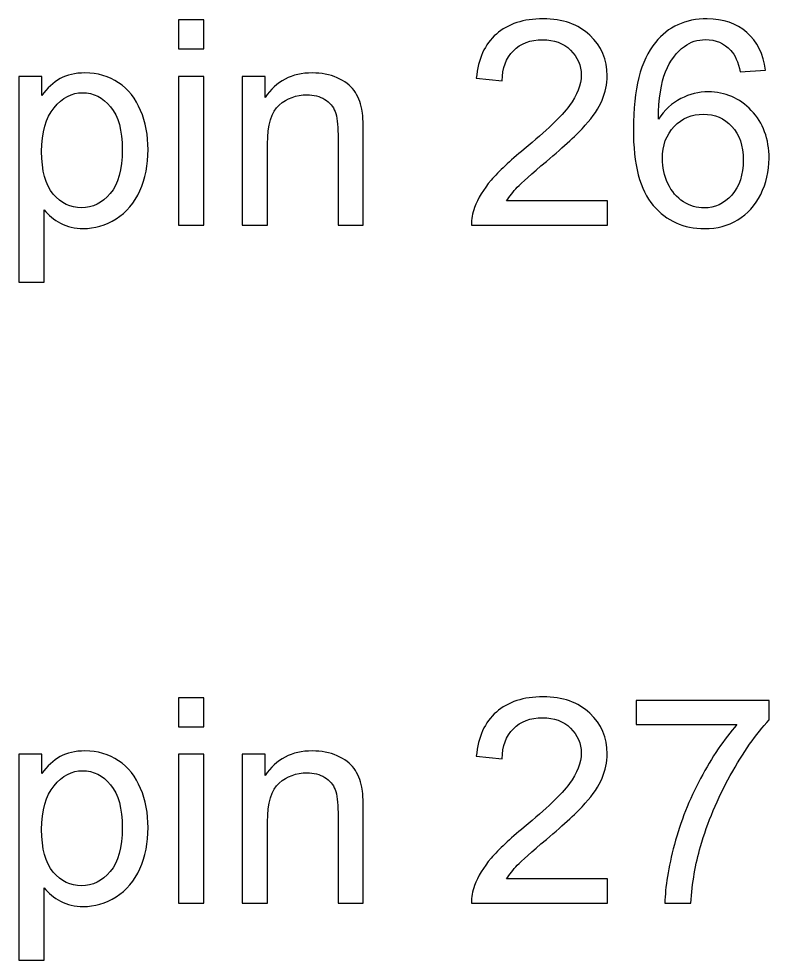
# Model space of a CAD drawing. Header units: centimetres. Extents: x -25.6 to 4.4, y -24.6 to -4.5.
# Drawn here: x -11.814 to -11.261, y -19.197 to -18.503 of the extents above; entities that cross this region are included whole.
import ezdxf

# ---------------------------------------------------------------- set-up
doc = ezdxf.new("R2010")
doc.units = ezdxf.units.CM
doc.header["$MEASUREMENT"] = 0
doc.layers.add('Layer 1', color=7, linetype='Continuous')

msp = doc.modelspace()

# ---------------------------------------------------------------- linework, layer by layer
at = {"layer": 'Layer 1', "color": 250}
for points, knots in [([(-11.69603, -18.52495), (-11.69603, -18.52495), (-11.69603, -18.50354), (-11.69603, -18.50354), (-11.69603, -18.50354), (-11.69603, -18.50354), (-11.6774, -18.50354), (-11.6774, -18.50354), (-11.6774, -18.50354), (-11.6774, -18.50354), (-11.6774, -18.52495), (-11.6774, -18.52495), (-11.6774, -18.52495), (-11.6774, -18.52495), (-11.69603, -18.52495), (-11.69603, -18.52495)], [0, 0, 0, 0, 0.25, 0.25, 0.25, 0.25, 0.5, 0.5, 0.5, 0.5, 0.75, 0.75, 0.75, 0.75, 1, 1, 1, 1]), ([(-11.37993, -18.63717), (-11.37993, -18.63717), (-11.37993, -18.65506), (-11.37993, -18.65506), (-11.37993, -18.65506), (-11.37993, -18.65506), (-11.48009, -18.65506), (-11.48009, -18.65506), (-11.48009, -18.65506), (-11.48023, -18.65058), (-11.47952, -18.64628), (-11.47794, -18.64215), (-11.47794, -18.64215), (-11.4754, -18.6353), (-11.47131, -18.6286), (-11.4657, -18.62197), (-11.4657, -18.62197), (-11.46005, -18.61537), (-11.45194, -18.60772), (-11.44135, -18.59904), (-11.44135, -18.59904), (-11.42488, -18.58553), (-11.41373, -18.57484), (-11.40795, -18.56693), (-11.40795, -18.56693), (-11.40216, -18.55907), (-11.39927, -18.55159), (-11.39927, -18.54457), (-11.39927, -18.54457), (-11.39927, -18.5372), (-11.40191, -18.53099), (-11.40717, -18.52591), (-11.40717, -18.52591), (-11.41246, -18.52086), (-11.41934, -18.51832), (-11.42781, -18.51832), (-11.42781, -18.51832), (-11.43677, -18.51832), (-11.44393, -18.521), (-11.44929, -18.5264), (-11.44929, -18.5264), (-11.45469, -18.53176), (-11.45741, -18.53921), (-11.45748, -18.5487), (-11.45748, -18.5487), (-11.45748, -18.5487), (-11.4766, -18.54676), (-11.4766, -18.54676), (-11.4766, -18.54676), (-11.47529, -18.53247), (-11.47035, -18.5216), (-11.46182, -18.51412), (-11.46182, -18.51412), (-11.45328, -18.50664), (-11.44178, -18.5029), (-11.42738, -18.5029), (-11.42738, -18.5029), (-11.41285, -18.5029), (-11.40135, -18.50696), (-11.39288, -18.51501), (-11.39288, -18.51501), (-11.38438, -18.52308), (-11.38015, -18.53307), (-11.38015, -18.54499), (-11.38015, -18.54499), (-11.38015, -18.55106), (-11.38138, -18.55702), (-11.38389, -18.56288), (-11.38389, -18.56288), (-11.38635, -18.56873), (-11.39048, -18.57491), (-11.39623, -18.58136), (-11.39623, -18.58136), (-11.40198, -18.58785), (-11.41154, -18.59674), (-11.42491, -18.60803), (-11.42491, -18.60803), (-11.43606, -18.61742), (-11.44322, -18.62377), (-11.4464, -18.62712), (-11.4464, -18.62712), (-11.44957, -18.63044), (-11.45218, -18.63379), (-11.45427, -18.63717), (-11.45427, -18.63717), (-11.45427, -18.63717), (-11.37993, -18.63717), (-11.37993, -18.63717)], [0, 0, 0, 0, 0.045455, 0.045455, 0.045455, 0.045455, 0.090909, 0.090909, 0.090909, 0.090909, 0.136364, 0.136364, 0.136364, 0.136364, 0.181818, 0.181818, 0.181818, 0.181818, 0.227273, 0.227273, 0.227273, 0.227273, 0.272727, 0.272727, 0.272727, 0.272727, 0.318182, 0.318182, 0.318182, 0.318182, 0.363636, 0.363636, 0.363636, 0.363636, 0.409091, 0.409091, 0.409091, 0.409091, 0.454545, 0.454545, 0.454545, 0.454545, 0.5, 0.5, 0.5, 0.5, 0.545455, 0.545455, 0.545455, 0.545455, 0.590909, 0.590909, 0.590909, 0.590909, 0.636364, 0.636364, 0.636364, 0.636364, 0.681818, 0.681818, 0.681818, 0.681818, 0.727273, 0.727273, 0.727273, 0.727273, 0.772727, 0.772727, 0.772727, 0.772727, 0.818182, 0.818182, 0.818182, 0.818182, 0.863636, 0.863636, 0.863636, 0.863636, 0.909091, 0.909091, 0.909091, 0.909091, 0.954545, 0.954545, 0.954545, 0.954545, 1, 1, 1, 1]), ([(-11.26348, -18.54065), (-11.26348, -18.54065), (-11.28197, -18.5421), (-11.28197, -18.5421), (-11.28197, -18.5421), (-11.28363, -18.5348), (-11.28596, -18.52947), (-11.28899, -18.52619), (-11.28899, -18.52619), (-11.29404, -18.52086), (-11.30024, -18.51822), (-11.30762, -18.51822), (-11.30762, -18.51822), (-11.31354, -18.51822), (-11.31873, -18.51987), (-11.32321, -18.52319), (-11.32321, -18.52319), (-11.32907, -18.52746), (-11.33369, -18.5337), (-11.33707, -18.54189), (-11.33707, -18.54189), (-11.34043, -18.55007), (-11.34219, -18.56175), (-11.34233, -18.57692), (-11.34233, -18.57692), (-11.33785, -18.57011), (-11.33238, -18.56503), (-11.32589, -18.56171), (-11.32589, -18.56171), (-11.31944, -18.55843), (-11.31263, -18.55677), (-11.30554, -18.55677), (-11.30554, -18.55677), (-11.29312, -18.55677), (-11.28257, -18.56133), (-11.27386, -18.57046), (-11.27386, -18.57046), (-11.26514, -18.5796), (-11.26077, -18.59138), (-11.26077, -18.60585), (-11.26077, -18.60585), (-11.26077, -18.61537), (-11.26285, -18.62419), (-11.26694, -18.63238), (-11.26694, -18.63238), (-11.27103, -18.64053), (-11.27668, -18.6468), (-11.28384, -18.65114), (-11.28384, -18.65114), (-11.291, -18.65548), (-11.29912, -18.65764), (-11.30822, -18.65764), (-11.30822, -18.65764), (-11.32374, -18.65764), (-11.33637, -18.65196), (-11.34614, -18.64053), (-11.34614, -18.64053), (-11.35595, -18.62913), (-11.36082, -18.61033), (-11.36082, -18.58415), (-11.36082, -18.58415), (-11.36082, -18.55487), (-11.35542, -18.5336), (-11.34459, -18.5203), (-11.34459, -18.5203), (-11.33517, -18.50873), (-11.32247, -18.5029), (-11.30645, -18.5029), (-11.30645, -18.5029), (-11.29456, -18.5029), (-11.28479, -18.50626), (-11.27717, -18.51296), (-11.27717, -18.51296), (-11.26955, -18.51963), (-11.265, -18.52887), (-11.26348, -18.54065)], [0, 0, 0, 0, 0.052632, 0.052632, 0.052632, 0.052632, 0.105263, 0.105263, 0.105263, 0.105263, 0.157895, 0.157895, 0.157895, 0.157895, 0.210526, 0.210526, 0.210526, 0.210526, 0.263158, 0.263158, 0.263158, 0.263158, 0.315789, 0.315789, 0.315789, 0.315789, 0.368421, 0.368421, 0.368421, 0.368421, 0.421053, 0.421053, 0.421053, 0.421053, 0.473684, 0.473684, 0.473684, 0.473684, 0.526316, 0.526316, 0.526316, 0.526316, 0.578947, 0.578947, 0.578947, 0.578947, 0.631579, 0.631579, 0.631579, 0.631579, 0.684211, 0.684211, 0.684211, 0.684211, 0.736842, 0.736842, 0.736842, 0.736842, 0.789474, 0.789474, 0.789474, 0.789474, 0.842105, 0.842105, 0.842105, 0.842105, 0.894737, 0.894737, 0.894737, 0.894737, 0.947368, 0.947368, 0.947368, 0.947368, 1, 1, 1, 1]), ([(-11.81382, -18.69711), (-11.81382, -18.69711), (-11.81382, -18.54531), (-11.81382, -18.54531), (-11.81382, -18.54531), (-11.81382, -18.54531), (-11.79689, -18.54531), (-11.79689, -18.54531), (-11.79689, -18.54531), (-11.79689, -18.54531), (-11.79689, -18.55956), (-11.79689, -18.55956), (-11.79689, -18.55956), (-11.7929, -18.55399), (-11.78838, -18.54979), (-11.78334, -18.547), (-11.78334, -18.547), (-11.77833, -18.54422), (-11.77223, -18.5428), (-11.76507, -18.5428), (-11.76507, -18.5428), (-11.75568, -18.5428), (-11.74743, -18.54524), (-11.74026, -18.55004), (-11.74026, -18.55004), (-11.73307, -18.55487), (-11.72767, -18.56168), (-11.72404, -18.57046), (-11.72404, -18.57046), (-11.72037, -18.57925), (-11.71853, -18.58888), (-11.71853, -18.59936), (-11.71853, -18.59936), (-11.71853, -18.61057), (-11.72054, -18.6207), (-11.7246, -18.62969), (-11.7246, -18.62969), (-11.72862, -18.63869), (-11.73448, -18.64557), (-11.74217, -18.65037), (-11.74217, -18.65037), (-11.74986, -18.65513), (-11.75794, -18.65753), (-11.76641, -18.65753), (-11.76641, -18.65753), (-11.77261, -18.65753), (-11.77815, -18.65622), (-11.78309, -18.65361), (-11.78309, -18.65361), (-11.78803, -18.651), (-11.79205, -18.64769), (-11.79523, -18.6437), (-11.79523, -18.6437), (-11.79523, -18.6437), (-11.79523, -18.69711), (-11.79523, -18.69711), (-11.79523, -18.69711), (-11.79523, -18.69711), (-11.81382, -18.69711), (-11.81382, -18.69711)], [0, 0, 0, 0, 0.066667, 0.066667, 0.066667, 0.066667, 0.133333, 0.133333, 0.133333, 0.133333, 0.2, 0.2, 0.2, 0.2, 0.266667, 0.266667, 0.266667, 0.266667, 0.333333, 0.333333, 0.333333, 0.333333, 0.4, 0.4, 0.4, 0.4, 0.466667, 0.466667, 0.466667, 0.466667, 0.533333, 0.533333, 0.533333, 0.533333, 0.6, 0.6, 0.6, 0.6, 0.666667, 0.666667, 0.666667, 0.666667, 0.733333, 0.733333, 0.733333, 0.733333, 0.8, 0.8, 0.8, 0.8, 0.866667, 0.866667, 0.866667, 0.866667, 0.933333, 0.933333, 0.933333, 0.933333, 1, 1, 1, 1]), ([(-11.69603, -18.65506), (-11.69603, -18.65506), (-11.69603, -18.54531), (-11.69603, -18.54531), (-11.69603, -18.54531), (-11.69603, -18.54531), (-11.6774, -18.54531), (-11.6774, -18.54531), (-11.6774, -18.54531), (-11.6774, -18.54531), (-11.6774, -18.65506), (-11.6774, -18.65506), (-11.6774, -18.65506), (-11.6774, -18.65506), (-11.69603, -18.65506), (-11.69603, -18.65506)], [0, 0, 0, 0, 0.25, 0.25, 0.25, 0.25, 0.5, 0.5, 0.5, 0.5, 0.75, 0.75, 0.75, 0.75, 1, 1, 1, 1]), ([(-11.64907, -18.65506), (-11.64907, -18.65506), (-11.64907, -18.54531), (-11.64907, -18.54531), (-11.64907, -18.54531), (-11.64907, -18.54531), (-11.63235, -18.54531), (-11.63235, -18.54531), (-11.63235, -18.54531), (-11.63235, -18.54531), (-11.63235, -18.5609), (-11.63235, -18.5609), (-11.63235, -18.5609), (-11.62427, -18.54884), (-11.61263, -18.5428), (-11.59742, -18.5428), (-11.59742, -18.5428), (-11.59079, -18.5428), (-11.58472, -18.544), (-11.57918, -18.54637), (-11.57918, -18.54637), (-11.57361, -18.54877), (-11.56948, -18.55187), (-11.56673, -18.55575), (-11.56673, -18.55575), (-11.56394, -18.5596), (-11.56204, -18.56418), (-11.56091, -18.56947), (-11.56091, -18.56947), (-11.56024, -18.57293), (-11.55989, -18.57896), (-11.55989, -18.58757), (-11.55989, -18.58757), (-11.55989, -18.58757), (-11.55989, -18.65506), (-11.55989, -18.65506), (-11.55989, -18.65506), (-11.55989, -18.65506), (-11.57851, -18.65506), (-11.57851, -18.65506), (-11.57851, -18.65506), (-11.57851, -18.65506), (-11.57851, -18.58828), (-11.57851, -18.58828), (-11.57851, -18.58828), (-11.57851, -18.58073), (-11.57922, -18.57505), (-11.58067, -18.57127), (-11.58067, -18.57127), (-11.58211, -18.56753), (-11.58469, -18.56454), (-11.58836, -18.56231), (-11.58836, -18.56231), (-11.59206, -18.56006), (-11.59636, -18.55893), (-11.60134, -18.55893), (-11.60134, -18.55893), (-11.60928, -18.55893), (-11.61608, -18.56147), (-11.62187, -18.56648), (-11.62187, -18.56648), (-11.62762, -18.57152), (-11.63048, -18.58105), (-11.63048, -18.59512), (-11.63048, -18.59512), (-11.63048, -18.59512), (-11.63048, -18.65506), (-11.63048, -18.65506), (-11.63048, -18.65506), (-11.63048, -18.65506), (-11.64907, -18.65506), (-11.64907, -18.65506)], [0, 0, 0, 0, 0.055556, 0.055556, 0.055556, 0.055556, 0.111111, 0.111111, 0.111111, 0.111111, 0.166667, 0.166667, 0.166667, 0.166667, 0.222222, 0.222222, 0.222222, 0.222222, 0.277778, 0.277778, 0.277778, 0.277778, 0.333333, 0.333333, 0.333333, 0.333333, 0.388889, 0.388889, 0.388889, 0.388889, 0.444444, 0.444444, 0.444444, 0.444444, 0.5, 0.5, 0.5, 0.5, 0.555556, 0.555556, 0.555556, 0.555556, 0.611111, 0.611111, 0.611111, 0.611111, 0.666667, 0.666667, 0.666667, 0.666667, 0.722222, 0.722222, 0.722222, 0.722222, 0.777778, 0.777778, 0.777778, 0.777778, 0.833333, 0.833333, 0.833333, 0.833333, 0.888889, 0.888889, 0.888889, 0.888889, 0.944444, 0.944444, 0.944444, 0.944444, 1, 1, 1, 1]), ([(-11.79699, -18.6008), (-11.79699, -18.61491), (-11.79413, -18.62536), (-11.78842, -18.63213), (-11.78842, -18.63213), (-11.7827, -18.63887), (-11.77575, -18.64225), (-11.76764, -18.64225), (-11.76764, -18.64225), (-11.75939, -18.64225), (-11.75229, -18.63876), (-11.7464, -18.63174), (-11.7464, -18.63174), (-11.74051, -18.62476), (-11.73755, -18.61393), (-11.73755, -18.59925), (-11.73755, -18.59925), (-11.73755, -18.58524), (-11.74044, -18.5748), (-11.74619, -18.56782), (-11.74619, -18.56782), (-11.75194, -18.56087), (-11.75882, -18.55737), (-11.76679, -18.55737), (-11.76679, -18.55737), (-11.77473, -18.55737), (-11.78175, -18.56108), (-11.78785, -18.56849), (-11.78785, -18.56849), (-11.79396, -18.5759), (-11.79699, -18.58669), (-11.79699, -18.6008)], [0, 0, 0, 0, 0.125, 0.125, 0.125, 0.125, 0.25, 0.25, 0.25, 0.25, 0.375, 0.375, 0.375, 0.375, 0.5, 0.5, 0.5, 0.5, 0.625, 0.625, 0.625, 0.625, 0.75, 0.75, 0.75, 0.75, 0.875, 0.875, 0.875, 0.875, 1, 1, 1, 1]), ([(-11.33944, -18.60595), (-11.33944, -18.61237), (-11.33806, -18.61851), (-11.33535, -18.62437), (-11.33535, -18.62437), (-11.33263, -18.63022), (-11.32882, -18.63467), (-11.32395, -18.63774), (-11.32395, -18.63774), (-11.31905, -18.64081), (-11.3139, -18.64236), (-11.30853, -18.64236), (-11.30853, -18.64236), (-11.30067, -18.64236), (-11.29393, -18.63918), (-11.28828, -18.63283), (-11.28828, -18.63283), (-11.28264, -18.62648), (-11.27982, -18.61788), (-11.27982, -18.60701), (-11.27982, -18.60701), (-11.27982, -18.59653), (-11.28261, -18.58828), (-11.28818, -18.58225), (-11.28818, -18.58225), (-11.29375, -18.57621), (-11.30077, -18.57321), (-11.30924, -18.57321), (-11.30924, -18.57321), (-11.31767, -18.57321), (-11.3248, -18.57621), (-11.33065, -18.58225), (-11.33065, -18.58225), (-11.33651, -18.58828), (-11.33944, -18.59618), (-11.33944, -18.60595)], [0, 0, 0, 0, 0.111111, 0.111111, 0.111111, 0.111111, 0.222222, 0.222222, 0.222222, 0.222222, 0.333333, 0.333333, 0.333333, 0.333333, 0.444444, 0.444444, 0.444444, 0.444444, 0.555556, 0.555556, 0.555556, 0.555556, 0.666667, 0.666667, 0.666667, 0.666667, 0.777778, 0.777778, 0.777778, 0.777778, 0.888889, 0.888889, 0.888889, 0.888889, 1, 1, 1, 1]), ([(-11.69603, -19.02495), (-11.69603, -19.02495), (-11.69603, -19.00354), (-11.69603, -19.00354), (-11.69603, -19.00354), (-11.69603, -19.00354), (-11.6774, -19.00354), (-11.6774, -19.00354), (-11.6774, -19.00354), (-11.6774, -19.00354), (-11.6774, -19.02495), (-11.6774, -19.02495), (-11.6774, -19.02495), (-11.6774, -19.02495), (-11.69603, -19.02495), (-11.69603, -19.02495)], [0, 0, 0, 0, 0.25, 0.25, 0.25, 0.25, 0.5, 0.5, 0.5, 0.5, 0.75, 0.75, 0.75, 0.75, 1, 1, 1, 1]), ([(-11.37993, -19.13717), (-11.37993, -19.13717), (-11.37993, -19.15506), (-11.37993, -19.15506), (-11.37993, -19.15506), (-11.37993, -19.15506), (-11.48009, -19.15506), (-11.48009, -19.15506), (-11.48009, -19.15506), (-11.48023, -19.15058), (-11.47952, -19.14628), (-11.47794, -19.14215), (-11.47794, -19.14215), (-11.4754, -19.1353), (-11.47131, -19.1286), (-11.4657, -19.12197), (-11.4657, -19.12197), (-11.46005, -19.11537), (-11.45194, -19.10772), (-11.44135, -19.09904), (-11.44135, -19.09904), (-11.42488, -19.08553), (-11.41373, -19.07484), (-11.40795, -19.06693), (-11.40795, -19.06693), (-11.40216, -19.05907), (-11.39927, -19.05159), (-11.39927, -19.04457), (-11.39927, -19.04457), (-11.39927, -19.0372), (-11.40191, -19.03099), (-11.40717, -19.02591), (-11.40717, -19.02591), (-11.41246, -19.02086), (-11.41934, -19.01832), (-11.42781, -19.01832), (-11.42781, -19.01832), (-11.43677, -19.01832), (-11.44393, -19.021), (-11.44929, -19.0264), (-11.44929, -19.0264), (-11.45469, -19.03176), (-11.45741, -19.03921), (-11.45748, -19.0487), (-11.45748, -19.0487), (-11.45748, -19.0487), (-11.4766, -19.04676), (-11.4766, -19.04676), (-11.4766, -19.04676), (-11.47529, -19.03247), (-11.47035, -19.0216), (-11.46182, -19.01412), (-11.46182, -19.01412), (-11.45328, -19.00664), (-11.44178, -19.0029), (-11.42738, -19.0029), (-11.42738, -19.0029), (-11.41285, -19.0029), (-11.40135, -19.00696), (-11.39288, -19.01501), (-11.39288, -19.01501), (-11.38438, -19.02308), (-11.38015, -19.03307), (-11.38015, -19.04499), (-11.38015, -19.04499), (-11.38015, -19.05106), (-11.38138, -19.05702), (-11.38389, -19.06288), (-11.38389, -19.06288), (-11.38635, -19.06873), (-11.39048, -19.07491), (-11.39623, -19.08136), (-11.39623, -19.08136), (-11.40198, -19.08785), (-11.41154, -19.09674), (-11.42491, -19.10803), (-11.42491, -19.10803), (-11.43606, -19.11742), (-11.44322, -19.12377), (-11.4464, -19.12712), (-11.4464, -19.12712), (-11.44957, -19.13044), (-11.45218, -19.13379), (-11.45427, -19.13717), (-11.45427, -19.13717), (-11.45427, -19.13717), (-11.37993, -19.13717), (-11.37993, -19.13717)], [0, 0, 0, 0, 0.045455, 0.045455, 0.045455, 0.045455, 0.090909, 0.090909, 0.090909, 0.090909, 0.136364, 0.136364, 0.136364, 0.136364, 0.181818, 0.181818, 0.181818, 0.181818, 0.227273, 0.227273, 0.227273, 0.227273, 0.272727, 0.272727, 0.272727, 0.272727, 0.318182, 0.318182, 0.318182, 0.318182, 0.363636, 0.363636, 0.363636, 0.363636, 0.409091, 0.409091, 0.409091, 0.409091, 0.454545, 0.454545, 0.454545, 0.454545, 0.5, 0.5, 0.5, 0.5, 0.545455, 0.545455, 0.545455, 0.545455, 0.590909, 0.590909, 0.590909, 0.590909, 0.636364, 0.636364, 0.636364, 0.636364, 0.681818, 0.681818, 0.681818, 0.681818, 0.727273, 0.727273, 0.727273, 0.727273, 0.772727, 0.772727, 0.772727, 0.772727, 0.818182, 0.818182, 0.818182, 0.818182, 0.863636, 0.863636, 0.863636, 0.863636, 0.909091, 0.909091, 0.909091, 0.909091, 0.954545, 0.954545, 0.954545, 0.954545, 1, 1, 1, 1]), ([(-11.35877, -19.0234), (-11.35877, -19.0234), (-11.35877, -19.00552), (-11.35877, -19.00552), (-11.35877, -19.00552), (-11.35877, -19.00552), (-11.2607, -19.00552), (-11.2607, -19.00552), (-11.2607, -19.00552), (-11.2607, -19.00552), (-11.2607, -19.01998), (-11.2607, -19.01998), (-11.2607, -19.01998), (-11.27033, -19.03025), (-11.27989, -19.0439), (-11.28938, -19.0609), (-11.28938, -19.0609), (-11.29883, -19.07791), (-11.30617, -19.09544), (-11.31132, -19.1134), (-11.31132, -19.1134), (-11.31506, -19.1261), (-11.31742, -19.13996), (-11.31845, -19.15506), (-11.31845, -19.15506), (-11.31845, -19.15506), (-11.33757, -19.15506), (-11.33757, -19.15506), (-11.33757, -19.15506), (-11.33736, -19.14314), (-11.33503, -19.12874), (-11.33055, -19.11184), (-11.33055, -19.11184), (-11.32607, -19.09498), (-11.31965, -19.07868), (-11.31129, -19.06302), (-11.31129, -19.06302), (-11.30289, -19.04736), (-11.294, -19.03413), (-11.28455, -19.0234), (-11.28455, -19.0234), (-11.28455, -19.0234), (-11.35877, -19.0234), (-11.35877, -19.0234)], [0, 0, 0, 0, 0.090909, 0.090909, 0.090909, 0.090909, 0.181818, 0.181818, 0.181818, 0.181818, 0.272727, 0.272727, 0.272727, 0.272727, 0.363636, 0.363636, 0.363636, 0.363636, 0.454545, 0.454545, 0.454545, 0.454545, 0.545455, 0.545455, 0.545455, 0.545455, 0.636364, 0.636364, 0.636364, 0.636364, 0.727273, 0.727273, 0.727273, 0.727273, 0.818182, 0.818182, 0.818182, 0.818182, 0.909091, 0.909091, 0.909091, 0.909091, 1, 1, 1, 1]), ([(-11.81382, -19.19711), (-11.81382, -19.19711), (-11.81382, -19.04531), (-11.81382, -19.04531), (-11.81382, -19.04531), (-11.81382, -19.04531), (-11.79689, -19.04531), (-11.79689, -19.04531), (-11.79689, -19.04531), (-11.79689, -19.04531), (-11.79689, -19.05956), (-11.79689, -19.05956), (-11.79689, -19.05956), (-11.7929, -19.05399), (-11.78838, -19.04979), (-11.78334, -19.047), (-11.78334, -19.047), (-11.77833, -19.04422), (-11.77223, -19.0428), (-11.76507, -19.0428), (-11.76507, -19.0428), (-11.75568, -19.0428), (-11.74743, -19.04524), (-11.74026, -19.05004), (-11.74026, -19.05004), (-11.73307, -19.05487), (-11.72767, -19.06168), (-11.72404, -19.07046), (-11.72404, -19.07046), (-11.72037, -19.07925), (-11.71853, -19.08888), (-11.71853, -19.09936), (-11.71853, -19.09936), (-11.71853, -19.11057), (-11.72054, -19.1207), (-11.7246, -19.12969), (-11.7246, -19.12969), (-11.72862, -19.13869), (-11.73448, -19.14557), (-11.74217, -19.15037), (-11.74217, -19.15037), (-11.74986, -19.15513), (-11.75794, -19.15753), (-11.76641, -19.15753), (-11.76641, -19.15753), (-11.77261, -19.15753), (-11.77815, -19.15622), (-11.78309, -19.15361), (-11.78309, -19.15361), (-11.78803, -19.151), (-11.79205, -19.14769), (-11.79523, -19.1437), (-11.79523, -19.1437), (-11.79523, -19.1437), (-11.79523, -19.19711), (-11.79523, -19.19711), (-11.79523, -19.19711), (-11.79523, -19.19711), (-11.81382, -19.19711), (-11.81382, -19.19711)], [0, 0, 0, 0, 0.066667, 0.066667, 0.066667, 0.066667, 0.133333, 0.133333, 0.133333, 0.133333, 0.2, 0.2, 0.2, 0.2, 0.266667, 0.266667, 0.266667, 0.266667, 0.333333, 0.333333, 0.333333, 0.333333, 0.4, 0.4, 0.4, 0.4, 0.466667, 0.466667, 0.466667, 0.466667, 0.533333, 0.533333, 0.533333, 0.533333, 0.6, 0.6, 0.6, 0.6, 0.666667, 0.666667, 0.666667, 0.666667, 0.733333, 0.733333, 0.733333, 0.733333, 0.8, 0.8, 0.8, 0.8, 0.866667, 0.866667, 0.866667, 0.866667, 0.933333, 0.933333, 0.933333, 0.933333, 1, 1, 1, 1]), ([(-11.69603, -19.15506), (-11.69603, -19.15506), (-11.69603, -19.04531), (-11.69603, -19.04531), (-11.69603, -19.04531), (-11.69603, -19.04531), (-11.6774, -19.04531), (-11.6774, -19.04531), (-11.6774, -19.04531), (-11.6774, -19.04531), (-11.6774, -19.15506), (-11.6774, -19.15506), (-11.6774, -19.15506), (-11.6774, -19.15506), (-11.69603, -19.15506), (-11.69603, -19.15506)], [0, 0, 0, 0, 0.25, 0.25, 0.25, 0.25, 0.5, 0.5, 0.5, 0.5, 0.75, 0.75, 0.75, 0.75, 1, 1, 1, 1]), ([(-11.64907, -19.15506), (-11.64907, -19.15506), (-11.64907, -19.04531), (-11.64907, -19.04531), (-11.64907, -19.04531), (-11.64907, -19.04531), (-11.63235, -19.04531), (-11.63235, -19.04531), (-11.63235, -19.04531), (-11.63235, -19.04531), (-11.63235, -19.0609), (-11.63235, -19.0609), (-11.63235, -19.0609), (-11.62427, -19.04884), (-11.61263, -19.0428), (-11.59742, -19.0428), (-11.59742, -19.0428), (-11.59079, -19.0428), (-11.58472, -19.044), (-11.57918, -19.04637), (-11.57918, -19.04637), (-11.57361, -19.04877), (-11.56948, -19.05187), (-11.56673, -19.05575), (-11.56673, -19.05575), (-11.56394, -19.0596), (-11.56204, -19.06418), (-11.56091, -19.06947), (-11.56091, -19.06947), (-11.56024, -19.07293), (-11.55989, -19.07896), (-11.55989, -19.08757), (-11.55989, -19.08757), (-11.55989, -19.08757), (-11.55989, -19.15506), (-11.55989, -19.15506), (-11.55989, -19.15506), (-11.55989, -19.15506), (-11.57851, -19.15506), (-11.57851, -19.15506), (-11.57851, -19.15506), (-11.57851, -19.15506), (-11.57851, -19.08828), (-11.57851, -19.08828), (-11.57851, -19.08828), (-11.57851, -19.08073), (-11.57922, -19.07505), (-11.58067, -19.07127), (-11.58067, -19.07127), (-11.58211, -19.06753), (-11.58469, -19.06454), (-11.58836, -19.06231), (-11.58836, -19.06231), (-11.59206, -19.06006), (-11.59636, -19.05893), (-11.60134, -19.05893), (-11.60134, -19.05893), (-11.60928, -19.05893), (-11.61608, -19.06147), (-11.62187, -19.06648), (-11.62187, -19.06648), (-11.62762, -19.07152), (-11.63048, -19.08105), (-11.63048, -19.09512), (-11.63048, -19.09512), (-11.63048, -19.09512), (-11.63048, -19.15506), (-11.63048, -19.15506), (-11.63048, -19.15506), (-11.63048, -19.15506), (-11.64907, -19.15506), (-11.64907, -19.15506)], [0, 0, 0, 0, 0.055556, 0.055556, 0.055556, 0.055556, 0.111111, 0.111111, 0.111111, 0.111111, 0.166667, 0.166667, 0.166667, 0.166667, 0.222222, 0.222222, 0.222222, 0.222222, 0.277778, 0.277778, 0.277778, 0.277778, 0.333333, 0.333333, 0.333333, 0.333333, 0.388889, 0.388889, 0.388889, 0.388889, 0.444444, 0.444444, 0.444444, 0.444444, 0.5, 0.5, 0.5, 0.5, 0.555556, 0.555556, 0.555556, 0.555556, 0.611111, 0.611111, 0.611111, 0.611111, 0.666667, 0.666667, 0.666667, 0.666667, 0.722222, 0.722222, 0.722222, 0.722222, 0.777778, 0.777778, 0.777778, 0.777778, 0.833333, 0.833333, 0.833333, 0.833333, 0.888889, 0.888889, 0.888889, 0.888889, 0.944444, 0.944444, 0.944444, 0.944444, 1, 1, 1, 1]), ([(-11.79699, -19.1008), (-11.79699, -19.11491), (-11.79413, -19.12536), (-11.78842, -19.13213), (-11.78842, -19.13213), (-11.7827, -19.13887), (-11.77575, -19.14225), (-11.76764, -19.14225), (-11.76764, -19.14225), (-11.75939, -19.14225), (-11.75229, -19.13876), (-11.7464, -19.13174), (-11.7464, -19.13174), (-11.74051, -19.12476), (-11.73755, -19.11393), (-11.73755, -19.09925), (-11.73755, -19.09925), (-11.73755, -19.08524), (-11.74044, -19.0748), (-11.74619, -19.06782), (-11.74619, -19.06782), (-11.75194, -19.06087), (-11.75882, -19.05737), (-11.76679, -19.05737), (-11.76679, -19.05737), (-11.77473, -19.05737), (-11.78175, -19.06108), (-11.78785, -19.06849), (-11.78785, -19.06849), (-11.79396, -19.0759), (-11.79699, -19.08669), (-11.79699, -19.1008)], [0, 0, 0, 0, 0.125, 0.125, 0.125, 0.125, 0.25, 0.25, 0.25, 0.25, 0.375, 0.375, 0.375, 0.375, 0.5, 0.5, 0.5, 0.5, 0.625, 0.625, 0.625, 0.625, 0.75, 0.75, 0.75, 0.75, 0.875, 0.875, 0.875, 0.875, 1, 1, 1, 1])]:
    msp.add_open_spline(points, degree=3, knots=knots, dxfattribs=at)

doc.saveas('drawing.dxf')
